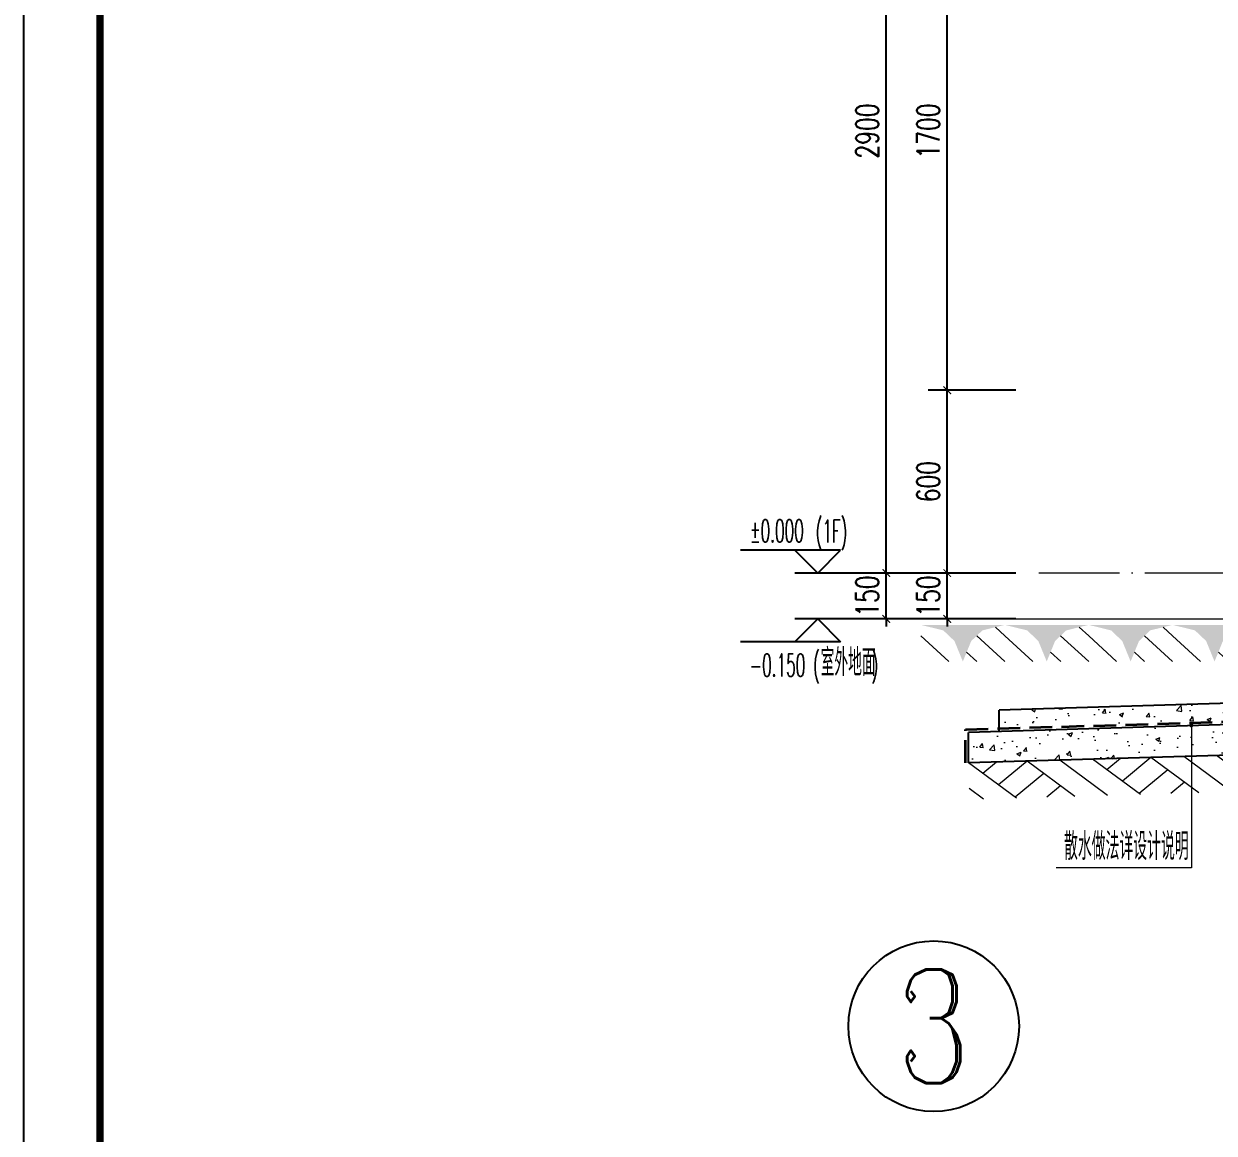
# Model space of a CAD drawing. Extents: x -812054 to 22247, y -644080 to 1003627.
# Drawn here: x -137315 to -133409, y -231505 to -227866 of the extents above; entities that cross this region are included whole.
import ezdxf
from ezdxf.enums import TextEntityAlignment as Align

# ---------------------------------------------------------------- set-up
doc = ezdxf.new("R2010")
doc.units = 0
doc.header["$LTSCALE"] = 1000
doc.linetypes.add('DASH', pattern=[0.35, 0.25, -0.1])
doc.linetypes.add('DOTE', pattern=[2.42, 2, -0.2, 0.02, -0.2])
doc.layers.get('0').update_dxf_attribs({"linetype": 'CONTINUOUS'})
doc.layers.get('DEFPOINTS').update_dxf_attribs({"linetype": 'CONTINUOUS'})
for name, color, linetype in [('AXIS', 3, 'CONTINUOUS'), ('COLUMN', 4, 'CONTINUOUS'), ('DIM_ELEV', 3, 'CONTINUOUS'), ('PUB_DIM', 3, 'CONTINUOUS'), ('PUB_TEXT', 2, 'CONTINUOUS')]:
    doc.layers.add(name, color=color, linetype=linetype)
for name, color, linetype, lineweight in [('AXIS_TEXT', 7, 'CONTINUOUS', 20), ('DOTE', 19, 'DOTE', 9), ('图框', 9, 'CONTINUOUS', 18), ('平面-排水沟', 86, 'CONTINUOUS', 15), ('立面-中轮廓线', 30, 'CONTINUOUS', 35), ('粉刷', 251, 'CONTINUOUS', 9)]:
    doc.layers.add(name, color=color, linetype=linetype, lineweight=lineweight)
doc.layers.add('yichutu', color=7, linetype='CONTINUOUS', true_color=0xffffff)
doc.styles.add('_TCH_AXIS', font='COMPLEX', dxfattribs={"bigfont": 'GBCBIG'})
doc.styles.add('_TCH_DIM', font='SIMPLEX.shx', dxfattribs={"width": 0.7, "bigfont": 'GBCBIG.shx'})
doc.styles.add('_TCH_DIM_T3', font='SIMPLEX', dxfattribs={"width": 0.705882, "bigfont": 'GBCBIG'})
doc.styles.add('DIM_FONT_T3', font='SIMPLEX', dxfattribs={"width": 0.705882, "bigfont": 'GBCBIG'})
doc.dimstyles.new('_TCH_ARCH&&25', dxfattribs={"dimtxt": 74.375, "dimasz": 25, "dimexe": 62.5, "dimexo": 75, "dimgap": 25, "dimtad": 1, "dimdec": 0, "dimzin": 0, "dimdsep": 46, "dimtxsty": '_TCH_DIM_T3', "dimblk": 'ARCHTICK', "dimcen": 0.09, "dimclrt": 7, "dimazin": 0, "dimtfac": 1, "dimtdec": 0, "dimtix": 1, "dimtmove": 2, "dimatfit": 3, "dimldrblk": 'ARCHTICK', "dimfxl": 1, "dimtolj": 1, "dimtzin": 0, "dimarcsym": 0})
pattern_1 = [(50, (28072.99, 249033.25), (143.452037, -12.550427), [15, -165]), (355, (28072.99, 249033.25), (-27.750267, 150.438427), [12, -132]), (100.4514, (28084.94, 249032.2), (115.701876, 137.88791), [12.74804, -140.22842]), (46.1842, (28072.99, 249073.25), (213.44821, -33.1038), [22.5, -247.5]), (96.6356, (28090.77, 249070.5), (186.93254, 194.82357), [19.12206, -210.3426]), (351.1842, (28072.99, 249073.25), (186.93239, 194.82372), [18, -198]), (21, (28092.99, 249063.25), (119.38141, -80.52378), [15, -165]), (326, (28092.99, 249063.25), (48.663066, 145.03001), [12, -132]), (71.4514, (28102.93, 249056.54), (168.044526, 64.5061), [12.74804, -140.22842]), (37.5, (28072.986, 249033.25), (2.431971, 66.578771), [0, -130.4, 0, -134, 0, -132.5]), (7.5, (28072.986, 249033.25), (52.613907, 78.882342), [0, -76.4, 0, -127.4, 0, -50.5]), (327.5, (28028.386, 249033.25), (106.764487, -4.510974), [0, -50, 0, -156, 0, -207]), (317.5, (28008.39, 249033.25), (116.637234, 20.020996), [0, -65, 0, -103.6, 0, -147])]

# ---------------------------------------------------------------- blocks, each defined once
blk = doc.blocks.new('GFDDDDRG')
at = {"layer": '图框'}
blk.add_lwpolyline([(923309.8, -107437), (923309.8, -159999.5), (893609.8, -159999.5), (893609.8, -107437)], close=True, dxfattribs=at)
blk.add_lwpolyline([(923309.8, -107437), (923309.8, -159999.5), (893609.8, -159999.5), (893609.8, -107437)], close=True, dxfattribs=at)
at = {"layer": '图框', "const_width": 50}
blk.add_lwpolyline([(894109.8, -159499.5), (922809.8, -159499.5), (922809.8, -108687), (894109.8, -108687)], close=True, dxfattribs=at)
blk = doc.blocks.new('yct-1051-594-26275-14850-25-1002.0')
at = {"layer": 'yichutu', "color": 7, "true_color": 0xffffff}
blk.add_lwpolyline([(0, 0), (0, 14850), (26275, 14850), (26275, 0)], close=True, dxfattribs=at)
blk = doc.blocks.new('$LINEPAT$素土夯实')
at = {"color": 0}
for p, q in [((0, -210), (210, 0)), ((120, -300), (420, 0)), ((420, 0), (607.5, -187.5)), ((495, -300), (795, 0)), ((615, 0), (705, -90)), ((315, -105), (502.5, -292.5)), ((210, -210), (300, -300)), ((705, -300), (795, -210))]:
    blk.add_line(p, q, dxfattribs=at)
blk = doc.blocks.new('$LinePat$自然土壤')
at = {"color": 0}
for p, q in [((0, -90), (71, -19)), ((0, -300), (210.7, -89.3)), ((420, -300), (630, -90)), ((210, -300), (286.4, -223.6))]:
    blk.add_line(p, q, dxfattribs=at)
for points in [[(0, 0), (630, 0), (168, -45), (462, -45)], [(168, -45), (462, -45), (252, -132), (378, -132)], [(252, -132), (378, -132), (315, -300)]]:
    blk.add_solid(points, dxfattribs=at)
blk = doc.blocks.new('sanshui')
at = {"layer": '粉刷'}
h = blk.add_hatch(dxfattribs=at)
h.set_pattern_fill('混凝土', color=256, scale=20)
h.set_pattern_definition(pattern_1)
edge = h.paths.add_edge_path()
edge.add_line((346317.8, 427329.6), (346257.8, 427329.6))
edge.add_line((346257.8, 427329.6), (346257.8, 427160.3))
edge.add_arc((346157.8, 427160.3), 100, 271.7184, 360, ccw=False)
edge.add_line((346160.8, 427060.3), (345137.8, 427029.6))
edge.add_line((345137.8, 427029.6), (345137.8, 426969.6))
edge.add_line((345137.8, 426969.6), (346317.8, 427005))
edge.add_line((346317.8, 427005), (346317.8, 427329.6))
h = blk.add_hatch(dxfattribs=at)
h.set_pattern_fill('混凝土', color=256, scale=20)
h.set_pattern_definition(pattern_1)
h.paths.add_polyline_path([(346337.8, 426895.6), (346337.8, 426995.6), (345037.8, 426956.6), (345037.8, 426856.6)])
at = {"layer": 'COLUMN'}
for p, q in [((346257.8, 427329.6), (346317.8, 427329.6)), ((346257.8, 427160.3), (346257.8, 427329.6)), ((346317.8, 426995), (346317.8, 427329.6)), ((346160.8, 427060.3), (345137.8, 427029.6)), ((345137.8, 426959.6), (345137.8, 427029.6)), ((346338.1, 426995.6), (345037.8, 426956.6)), ((345037.8, 426856.6), (345037.8, 426956.6)), ((346338.1, 426895.6), (345037.8, 426856.6))]:
    blk.add_line(p, q, dxfattribs=at)
blk.add_arc((346157.8, 427160.3), 100, 271.7184, 0, dxfattribs=at)
at = {"layer": '立面-中轮廓线', "linetype": 'DASH', "ltscale": 0.3}
blk.add_lwpolyline([(345027.8, 426856.6), (345027.8, 426966.3), (346317.8, 427005)], dxfattribs=at)
at = {"layer": '粉刷'}
blk.add_line((344881.5, 427329.6), (346257.8, 427329.6), dxfattribs=at)
at = {"layer": '粉刷', "yscale": 0.4, "zscale": 0.4}
for name, p, xscale, rotation in [('$LinePat$自然土壤', (345156.8, 427309.6), -0.4369306507241237, 359.9999999999903), ('$LinePat$自然土壤', (345432, 427309.6), -0.4369306507241237, 359.9999999999903), ('$LinePat$自然土壤', (345707.3, 427309.6), -0.4369306507241237, 359.9999999999903), ('$LinePat$自然土壤', (345982.6, 427309.6), -0.4369306507241237, 359.9999999999903), ('$LinePat$自然土壤', (346257.8, 427309.6), -0.4369306507241237, 359.9999999999903), ('$LINEPAT$素土夯实', (345851.2, 426881), -0.5117605352322558, 1.718358001643932), ('$LINEPAT$素土夯实', (346257.8, 426893.2), -0.5117605352322558, 1.718358001643932), ('$LINEPAT$素土夯实', (345444.5, 426868.8), -0.5117605352322558, 1.718358001643932)]:
    blk.add_blockref(name, p, dxfattribs=dict(at, xscale=xscale, rotation=rotation))
blk = doc.blocks.new('_ArchTick')
at = {"color": 0, "linetype": 'ByBlock', "const_width": 0.15}
blk.add_lwpolyline([(-0.5, -0.5), (0.5, 0.5)], dxfattribs=at)
blk = doc.blocks.new('*D2703')
at = {"layer": 'DEFPOINTS', "color": 0, "transparency": 16777216}
for p in [(-134284.9, -229667.9), (-133984.9, -229667.9), (-133984.9, -229818.4)]:
    blk.add_point(p, dxfattribs=at)
at = {"layer": 'PUB_DIM', "color": 0, "lineweight": -2, "transparency": 16777216}
for p, q in [((-134284.9, -229667.9), (-134284.9, -229642.9)), ((-134059.9, -229667.9), (-134347.4, -229667.9)), ((-134284.9, -229818.4), (-134284.9, -229667.9)), ((-134059.9, -229818.4), (-134347.4, -229818.4)), ((-134284.9, -229818.4), (-134284.9, -229843.4))]:
    blk.add_line(p, q, dxfattribs=at)
at = {"layer": 'PUB_DIM', "color": 0, "lineweight": -2, "transparency": 16777216, "xscale": 25, "yscale": 25, "zscale": 25}
for p, rotation in [((-134284.9, -229667.9), 270), ((-134284.9, -229818.4), 90)]:
    blk.add_blockref('_ArchTick', p, dxfattribs=dict(at, rotation=rotation))
at = {"layer": 'PUB_DIM', "color": 7, "transparency": 16777216, "insert": (-134347.1, -229743.1), "char_height": 74.38, "attachment_point": 5, "rotation": 90, "style": '_TCH_DIM_T3'}
blk.add_mtext('\\A1;150', dxfattribs=at)
blk = doc.blocks.new('*D2704')
at = {"layer": 'DEFPOINTS', "color": 0, "transparency": 16777216}
for p in [(-134284.9, -229067.9), (-133984.9, -229067.9), (-133984.9, -229667.9)]:
    blk.add_point(p, dxfattribs=at)
at = {"layer": 'PUB_DIM', "color": 0, "lineweight": -2, "transparency": 16777216}
for p, q in [((-134059.9, -229067.9), (-134347.4, -229067.9)), ((-134284.9, -229667.9), (-134284.9, -229067.9)), ((-134059.9, -229667.9), (-134347.4, -229667.9))]:
    blk.add_line(p, q, dxfattribs=at)
at = {"layer": 'PUB_DIM', "color": 0, "lineweight": -2, "transparency": 16777216, "xscale": 25, "yscale": 25, "zscale": 25}
for p, rotation in [((-134284.9, -229067.9), 90), ((-134284.9, -229667.9), 270)]:
    blk.add_blockref('_ArchTick', p, dxfattribs=dict(at, rotation=rotation))
at = {"layer": 'PUB_DIM', "color": 7, "transparency": 16777216, "insert": (-134347.1, -229367.9), "char_height": 74.38, "attachment_point": 5, "rotation": 90, "style": '_TCH_DIM_T3'}
blk.add_mtext('\\A1;600', dxfattribs=at)
blk = doc.blocks.new('*D2705')
at = {"layer": 'DEFPOINTS', "color": 0, "transparency": 16777216}
for p in [(-134284.9, -227367.9), (-133984.9, -227367.9), (-133984.9, -229067.9)]:
    blk.add_point(p, dxfattribs=at)
at = {"layer": 'PUB_DIM', "color": 0, "lineweight": -2, "transparency": 16777216}
for p, q in [((-134059.9, -227367.9), (-134347.4, -227367.9)), ((-134284.9, -229067.9), (-134284.9, -227367.9)), ((-134059.9, -229067.9), (-134347.4, -229067.9))]:
    blk.add_line(p, q, dxfattribs=at)
at = {"layer": 'PUB_DIM', "color": 0, "lineweight": -2, "transparency": 16777216, "xscale": 25, "yscale": 25, "zscale": 25}
for p, rotation in [((-134284.9, -227367.9), 90), ((-134284.9, -229067.9), 270)]:
    blk.add_blockref('_ArchTick', p, dxfattribs=dict(at, rotation=rotation))
at = {"layer": 'PUB_DIM', "color": 7, "transparency": 16777216, "insert": (-134347.1, -228217.9), "char_height": 74.38, "attachment_point": 5, "rotation": 90, "style": '_TCH_DIM_T3'}
blk.add_mtext('\\A1;1700', dxfattribs=at)
blk = doc.blocks.new('*D2706')
at = {"layer": 'DEFPOINTS', "color": 0, "transparency": 16777216}
for p in [(-134484.9, -229667.9), (-133984.9, -229667.9), (-133984.9, -229818.4)]:
    blk.add_point(p, dxfattribs=at)
at = {"layer": 'PUB_DIM', "color": 0, "lineweight": -2, "transparency": 16777216}
for p, q in [((-134484.9, -229667.9), (-134484.9, -229642.9)), ((-134059.9, -229667.9), (-134547.4, -229667.9)), ((-134484.9, -229818.4), (-134484.9, -229667.9)), ((-134059.9, -229818.4), (-134547.4, -229818.4)), ((-134484.9, -229818.4), (-134484.9, -229843.4))]:
    blk.add_line(p, q, dxfattribs=at)
at = {"layer": 'PUB_DIM', "color": 0, "lineweight": -2, "transparency": 16777216, "xscale": 25, "yscale": 25, "zscale": 25}
for p, rotation in [((-134484.9, -229667.9), 270), ((-134484.9, -229818.4), 90)]:
    blk.add_blockref('_ArchTick', p, dxfattribs=dict(at, rotation=rotation))
at = {"layer": 'PUB_DIM', "color": 7, "transparency": 16777216, "insert": (-134547.1, -229743.1), "char_height": 74.38, "attachment_point": 5, "rotation": 90, "style": '_TCH_DIM_T3'}
blk.add_mtext('\\A1;150', dxfattribs=at)
blk = doc.blocks.new('*D2707')
at = {"layer": 'DEFPOINTS', "color": 0, "transparency": 16777216}
for p in [(-134484.9, -226767.9), (-133984.9, -226767.9), (-133984.9, -229667.9)]:
    blk.add_point(p, dxfattribs=at)
at = {"layer": 'PUB_DIM', "color": 0, "lineweight": -2, "transparency": 16777216}
for p, q in [((-134059.9, -226767.9), (-134547.4, -226767.9)), ((-134484.9, -229667.9), (-134484.9, -226767.9)), ((-134059.9, -229667.9), (-134547.4, -229667.9))]:
    blk.add_line(p, q, dxfattribs=at)
at = {"layer": 'PUB_DIM', "color": 0, "lineweight": -2, "transparency": 16777216, "xscale": 25, "yscale": 25, "zscale": 25}
for p, rotation in [((-134484.9, -226767.9), 90), ((-134484.9, -229667.9), 270)]:
    blk.add_blockref('_ArchTick', p, dxfattribs=dict(at, rotation=rotation))
at = {"layer": 'PUB_DIM', "color": 7, "transparency": 16777216, "insert": (-134547.1, -228217.9), "char_height": 74.38, "attachment_point": 5, "rotation": 90, "style": '_TCH_DIM_T3'}
blk.add_mtext('\\A1;2900', dxfattribs=at)
blk = doc.blocks.new('20210902.15310664')
at = {"layer": 'DOTE', "color": 1, "linetype": 'DOTE', "ltscale": 0.2}
blk.add_line((81211.7, -132145.9), (78043, -132145.9), dxfattribs=at)

msp = doc.modelspace()

# ---------------------------------------------------------------- linework, layer by layer
at = {"layer": 'AXIS', "color": 6}
msp.add_circle((-134329.35, -231154.48), 280, dxfattribs=at)
at = {"layer": 'DIM_ELEV'}
for p, q in [((-134634.93, -229592.9), (-134962.93, -229592.9)), ((-134709.93, -229667.9), (-134784.93, -229592.9)), ((-134709.93, -229667.9), (-134634.93, -229592.9)), ((-134284.93, -229667.9), (-134784.93, -229667.9)), ((-134709.93, -229818.37), (-134784.93, -229893.37)), ((-134284.93, -229818.37), (-134784.93, -229818.37)), ((-134709.93, -229818.37), (-134634.93, -229893.37)), ((-134634.93, -229893.37), (-134962.93, -229893.37))]:
    msp.add_line(p, q, dxfattribs=at)
at = {"layer": '平面-排水沟'}
for p, q in [((-133483.75, -230167.49), (-133483.75, -230635.34)), ((-133483.75, -230635.34), (-133927.89, -230635.34))]:
    msp.add_line(p, q, dxfattribs=at)
at = {"layer": '平面-排水沟', "const_width": 6.67}
msp.add_lwpolyline([(-133483.75, -230164.16, 1), (-133483.75, -230170.83, 1)], format="xyb", close=True, dxfattribs=at)

# ---------------------------------------------------------------- block references
at = {"xscale": 0.5, "yscale": 0.5, "zscale": 0.5}
msp.add_blockref('GFDDDDRG', (-584119.72, -154941.4), dxfattribs=at)
msp.add_blockref('sanshui', (-479252.86, -657147.53))
at = {"layer": 'DOTE'}
msp.add_blockref('20210902.15310664', (-212027.92, -97522.01), dxfattribs=at)
at = {"layer": 'yichutu', "rotation": 270}
msp.add_blockref('yct-1051-594-26275-14850-25-1002.0', (-137314.83, -208659.88), dxfattribs=at)

# ---------------------------------------------------------------- texts
at = {"layer": 'AXIS_TEXT', "color": 6, "style": '_TCH_AXIS'}
msp.add_text('3', height=372.76, dxfattribs=at).set_placement((-134453.6, -231340.86), (-134205.1, -231340.86), align=Align.FIT)
at = {"layer": 'PUB_TEXT'}
for s, height, style, width, p in [('%%P0.000', 74.375, '_TCH_DIM', 0.494118, (-134931.93, -229566.65)), ('(1F)', 74.375, '_TCH_DIM', 0.494118, (-134716.56, -229567.88)), ('-0.150', 74.375, '_TCH_DIM', 0.494118, (-134933.33, -230007.12)), ('(', 74.38, '_TCH_DIM', 0.494118, (-134724.61, -230005.9)), ('室外地面', 89.362, '_TCH_DIM', 0.7, (-134700.11, -230005.9)), (')', 74.38, '_TCH_DIM', 0.494118, (-134533.3, -230005.9)), ('散水做法详设计说明', 89.362, 'DIM_FONT_T3', 0.705882, (-133901.64, -230609.09))]:
    msp.add_text(s, height=height, dxfattribs=dict(at, style=style, width=width)).set_placement(p)

# ---------------------------------------------------------------- dimensions: what is measured, and where the dimension line sits
at = {"layer": 'PUB_DIM'}
for p1, p2, distance, picture, middle in [((-133984.93, -229667.9), (-133984.93, -226767.9), 500, '*D2707', (-134547.12, -228217.9)), ((-133984.93, -229067.9), (-133984.93, -227367.9), 300, '*D2705', (-134347.12, -228217.9)), ((-133984.93, -229667.9), (-133984.93, -229067.9), 300, '*D2704', (-134347.12, -229367.9)), ((-133984.93, -229818.37), (-133984.93, -229667.9), 500, '*D2706', (-134547.12, -229743.14)), ((-133984.93, -229818.37), (-133984.93, -229667.9), 300, '*D2703', (-134347.12, -229743.14))]:
    dim = msp.add_aligned_dim(p1=p1, p2=p2, distance=distance, dimstyle='_TCH_ARCH&&25', dxfattribs=at)
    dim.commit()
    dim.dimension.update_dxf_attribs({"geometry": picture, "text_midpoint": middle})

doc.saveas('drawing.dxf')
